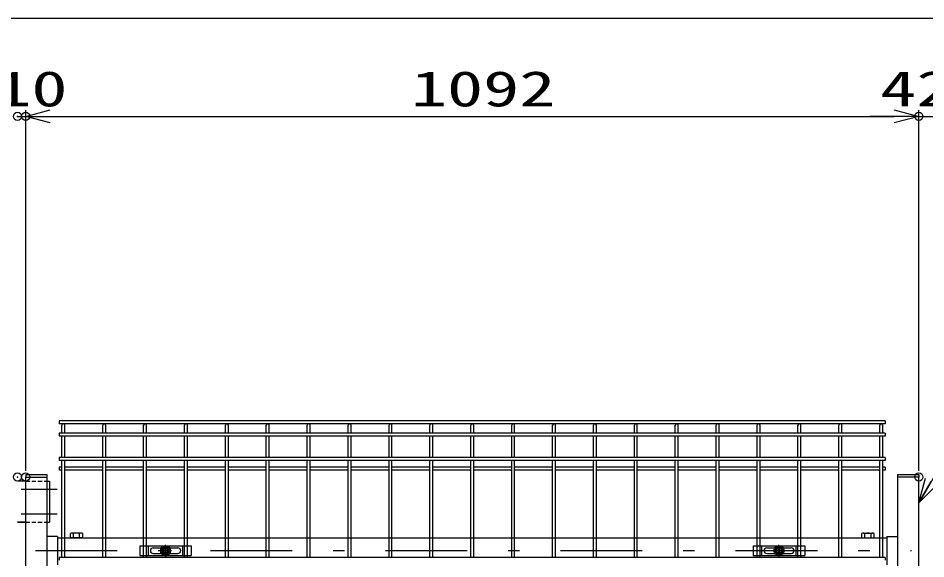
# Model space of a CAD drawing. Units: millimetres, scale not verified. Extents: x -4455 to 4455, y -3150 to 3150.
# Drawn here: x 1530 to 2640, y 60 to 720 of the extents above; entities that cross this region are included whole.
import ezdxf
from ezdxf.enums import TextEntityAlignment as Align

# ---------------------------------------------------------------- set-up
doc = ezdxf.new("R2010")
doc.units = ezdxf.units.MM
doc.header["$LTSCALE"] = 20
doc.header["$PDMODE"] = 32
doc.header["$PDSIZE"] = 10
doc.linetypes.add('USER1', pattern=[10.7, 5, -2.5, 0.7, -2.5])
doc.linetypes.add('USER2', pattern=[0.375, 0.25, -0.125])
for name, color, linetype, lineweight in [('0-0_0', 3, 'USER2', 25), ('0-2_寸法線', 4, 'Continuous', 25), ('0-4_扉横枠', 7, 'Continuous', 25), ('0-6_軸線', 2, 'USER1', 25), ('0-7_扉縦枠', 7, 'Continuous', 25), ('0-8_丁番', 3, 'Continuous', 25), ('0-C_NER', 30, 'Continuous', 25), ('1-5_固定金具', 41, 'Continuous', 25)]:
    doc.layers.add(name, color=color, linetype=linetype, lineweight=lineweight)
doc.layers.add('0-3_DEFPOINTS', color=7, linetype='Continuous')
doc.styles.add('ＭＳ ゴシック', font='')
doc.styles.get('ＭＳ ゴシック').set_extended_font_data('MS Gothic')

# ---------------------------------------------------------------- blocks, each defined once
blk = doc.blocks.new('_Open30')
at = {"layer": '0-0_0', "color": 4, "linetype": 'Continuous'}
blk.add_line((0, 0), (-20, 0), dxfattribs=at)
blk.add_lwpolyline([(-20, 5.36), (0, 0), (-20, -5.36)], dxfattribs=at)
blk = doc.blocks.new('A$Cbe1bfa43')
at = {"layer": '1-5_固定金具'}
for p, q in [((0, 0), (1260, 0)), ((210, -240), (210, 0)), ((630, -80), (630, 22.9)), ((1050, -240), (1050, 0)), ((1260, 0), (1260, -240)), ((260, -120), (260.2, -120)), ((330, -50), (930, -50)), ((330, -190), (930, -190)), ((590, -120), (487.1, -120)), ((590, -120), (550, -120)), ((585.5, -112.8), (622.8, -112.8)), ((585.5, -127.2), (585.5, -112.8)), ((585.5, -112.8), (622.8, -112.8)), ((585.5, -127.2), (585.5, -112.8)), ((585.5, -112.8), (622.8, -112.8)), ((585.5, -127.2), (585.5, -112.8)), ((622.8, -127.2), (585.5, -127.2)), ((622.8, -127.2), (585.5, -127.2)), ((610, -120), (650, -120)), ((610, -120), (650, -120)), ((622.8, -112.8), (622.8, -75.5)), ((622.8, -112.8), (622.8, -75.5)), ((622.8, -112.8), (622.8, -75.5)), ((622.8, -112.8), (622.8, -75.5)), ((622.8, -112.8), (622.8, -75.5)), ((622.8, -112.8), (622.8, -75.5)), ((622.8, -75.5), (637.2, -75.5)), ((622.8, -75.5), (637.2, -75.5)), ((622.8, -75.5), (637.2, -75.5)), ((622.8, -75.5), (637.2, -75.5)), ((622.8, -75.5), (637.2, -75.5)), ((622.8, -75.5), (637.2, -75.5)), ((622.8, -164.5), (622.8, -127.2)), ((622.8, -164.5), (622.8, -127.2)), ((637.2, -164.5), (622.8, -164.5)), ((637.2, -164.5), (622.8, -164.5)), ((637.2, -164.5), (622.8, -164.5)), ((637.2, -164.5), (622.8, -164.5)), ((637.2, -164.5), (622.8, -164.5)), ((637.2, -164.5), (622.8, -164.5)), ((630, -80), (630, -40)), ((630, -140), (630, -100)), ((630, -140), (630, -100)), ((630, -160), (630, -200)), ((630, -160), (630, -262.9)), ((637.2, -75.5), (637.2, -112.8)), ((637.2, -75.5), (637.2, -112.8)), ((637.2, -75.5), (637.2, -112.8)), ((637.2, -75.5), (637.2, -112.8)), ((637.2, -75.5), (637.2, -112.8)), ((637.2, -112.8), (674.5, -112.8)), ((637.2, -112.8), (674.5, -112.8)), ((637.2, -112.8), (674.5, -112.8)), ((637.2, -127.2), (637.2, -164.5)), ((674.5, -127.2), (637.2, -127.2)), ((637.2, -127.2), (637.2, -164.5)), ((674.5, -127.2), (637.2, -127.2)), ((637.2, -127.2), (637.2, -164.5)), ((674.5, -127.2), (637.2, -127.2)), ((670, -120), (710, -120)), ((670, -120), (772.9, -120)), ((674.5, -112.8), (674.5, -127.2)), ((674.5, -112.8), (674.5, -127.2)), ((674.5, -112.8), (674.5, -127.2)), ((1004, -120), (1004.2, -120))]:
    blk.add_line(p, q, dxfattribs=at)
for points in [[(0, 0), (0, -240), (1260, -240)], [(585.5, -127.2), (585.5, -112.8), (622.8, -112.8)], [(585.5, -127.2), (585.5, -112.8), (622.8, -112.8)], [(585.5, -127.2), (585.5, -112.8), (622.8, -112.8)], [(622.8, -164.5), (622.8, -127.2), (585.5, -127.2)], [(622.8, -164.5), (622.8, -127.2), (585.5, -127.2)], [(622.8, -164.5), (622.8, -127.2), (585.5, -127.2)], [(622.8, -164.5), (622.8, -127.2), (585.5, -127.2)], [(637.2, -75.5), (637.2, -112.8), (674.5, -112.8), (674.5, -127.2)], [(637.2, -112.8), (674.5, -112.8), (674.5, -127.2)], [(637.2, -112.8), (674.5, -112.8), (674.5, -127.2)], [(674.5, -127.2), (637.2, -127.2), (637.2, -164.5)], [(674.5, -127.2), (637.2, -127.2), (637.2, -164.5)], [(674.5, -127.2), (637.2, -127.2), (637.2, -164.5)]]:
    blk.add_lwpolyline(points, dxfattribs=at)
for radius in [122.9, 122.9, 122.9, 122.9, 122.9, 122.9, 91.9, 91.9, 91.9, 91.9, 91.9, 91.9, 60]:
    blk.add_circle((630, -120), radius, dxfattribs=at)
for centre, start, end in [((330, -120), 90, 180), ((330, -120), 180, 270), ((930, -120), 0, 90), ((930, -120), 270, 0)]:
    blk.add_arc(centre, 70, start, end, dxfattribs=at)

msp = doc.modelspace()

# ---------------------------------------------------------------- linework, layer by layer
at = {"layer": '0-2_寸法線'}
for p, q in [((394.02, 720.47), (2674.02, 720.47)), ((1529.02, 600.47), (1539.02, 600.47)), ((1539.02, 167.26), (1539.02, 607.97)), ((1539.02, 167.26), (1539.02, 607.97)), ((1569.02, 600.47), (2601.02, 600.47)), ((1569.02, 600.47), (1599.02, 600.47)), ((2601.02, 600.47), (2571.02, 600.47)), ((2631.02, 167.26), (2631.02, 607.97)), ((2631.02, 167.26), (2631.02, 607.97)), ((2631.02, 600.47), (2673.77, 600.47))]:
    msp.add_line(p, q, dxfattribs=at)
msp.add_lwpolyline([(3451.46, 583.83), (2893.25, 583.83), (2632.02, 129.99)], dxfattribs=at)
at = {"layer": '0-3_DEFPOINTS'}
for p in [(1529.02, 600.47), (1539.02, 600.47), (2631.02, 600.47), (1529.02, 159.76), (1539.02, 159.76), (2631.02, 159.76)]:
    msp.add_point(p, dxfattribs=at)
at = {"layer": '0-4_扉横枠'}
for p, q in [((1593.72, 85.26), (1593.72, 90.71)), ((1606.85, 91.26), (1595.59, 91.26)), ((1597.47, 85.26), (1597.47, 90.71)), ((1604.97, 85.26), (1604.97, 90.71)), ((1608.72, 85.26), (1608.72, 90.71)), ((2561.32, 85.26), (2561.32, 90.71)), ((2563.19, 91.26), (2574.45, 91.26)), ((2565.07, 85.26), (2565.07, 90.71)), ((2572.57, 85.26), (2572.57, 90.71)), ((2576.32, 85.26), (2576.32, 90.71)), ((1578.02, 87.21), (1565.02, 87.21)), ((1578.02, 87.21), (1578.02, 52.31)), ((1578.02, 85.26), (2592.02, 85.26)), ((1608.72, 85.26), (1593.72, 85.26)), ((2561.32, 85.26), (2576.32, 85.26)), ((2592.02, 87.21), (2605.02, 87.21)), ((2592.02, 87.21), (2592.02, 52.31))]:
    msp.add_line(p, q, dxfattribs=at)
for centre, radius, start, end in [((1595.59, 87.81), 3.46, 57.13278, 122.86722), ((1601.22, 78.27), 12.99, 73.22135, 106.77865), ((1606.85, 87.81), 3.46, 57.13278, 122.86722), ((2563.19, 87.81), 3.46, 57.13278, 122.86722), ((2568.82, 78.27), 12.99, 73.22135, 106.77865), ((2574.45, 87.81), 3.46, 57.13278, 122.86722)]:
    msp.add_arc(centre, radius, start, end, dxfattribs=at)
at = {"layer": '0-6_軸線'}
for p, q in [((1533.37, 144.76), (1577.57, 144.76)), ((1533.37, 114.76), (1577.57, 114.76)), ((1550.92, 69.76), (2622.12, 69.76))]:
    msp.add_line(p, q, dxfattribs=at)
at = {"layer": '0-7_扉縦枠'}
for p, q in [((1539.02, 162.76), (1539.02, 159.76)), ((1539.02, -951.24), (1539.02, 159.76)), ((1539.02, 159.76), (1565.02, 159.76)), ((1565.02, 159.76), (1565.02, -193.04)), ((2605.02, 162.76), (2605.02, 159.76)), ((2605.02, 159.76), (2605.02, -951.24)), ((2631.02, 159.76), (2605.02, 159.76)), ((2631.02, -951.24), (2631.02, 159.76))]:
    msp.add_line(p, q, dxfattribs=at)
for points in [[(1539.02, 162.76), (1565.02, 162.76), (1565.02, 159.76)], [(2605.02, 162.76), (2631.02, 162.76), (2631.02, 159.76)]]:
    msp.add_lwpolyline(points, dxfattribs=at)
at = {"layer": '0-8_丁番'}
for p, q in [((1539.02, 154.76), (1529.02, 154.76)), ((1539.02, 154.76), (1529.02, 154.76)), ((1565.02, 154.76), (1565.02, 104.76)), ((1565.02, 154.76), (1568.22, 154.76)), ((1568.22, 154.76), (1568.22, 104.76)), ((1539.02, 104.76), (1529.02, 104.76)), ((1529.02, 104.76), (1539.02, 104.76)), ((1565.02, 104.76), (1568.22, 104.76))]:
    msp.add_line(p, q, dxfattribs=at)
at = {"layer": '0-8_丁番', "color": 4, "linetype": 'USER2'}
for p, q in [((1539.02, 154.76), (1552.02, 154.76)), ((1539.02, 154.76), (1565.02, 154.76)), ((1539.02, 104.76), (1552.02, 104.76)), ((1539.02, 104.76), (1565.02, 104.76))]:
    msp.add_line(p, q, dxfattribs=at)
at = {"layer": '0-C_NER'}
for p, q in [((2590.02, 228.36), (1580.02, 228.36)), ((1580.02, 228.36), (1580.02, 224.76)), ((2590.02, 224.76), (1580.02, 224.76)), ((1583.22, 213.46), (1583.22, 222.96)), ((1586.82, 213.46), (1586.82, 222.96)), ((1633.22, 213.46), (1633.22, 222.96)), ((1636.82, 213.46), (1636.82, 222.96)), ((1683.22, 213.46), (1683.22, 222.96)), ((1686.82, 213.46), (1686.82, 222.96)), ((1733.22, 213.46), (1733.22, 222.96)), ((1736.82, 213.46), (1736.82, 222.96)), ((1783.22, 213.46), (1783.22, 222.96)), ((1786.82, 213.46), (1786.82, 222.96)), ((1833.22, 213.46), (1833.22, 222.96)), ((1836.82, 213.46), (1836.82, 222.96)), ((1883.22, 213.46), (1883.22, 222.96)), ((1886.82, 213.46), (1886.82, 222.96)), ((1933.22, 213.46), (1933.22, 222.96)), ((1936.82, 213.46), (1936.82, 222.96)), ((1983.22, 213.46), (1983.22, 222.96)), ((1986.82, 213.46), (1986.82, 222.96)), ((2033.22, 213.46), (2033.22, 222.96)), ((2036.82, 213.46), (2036.82, 222.96)), ((2083.22, 213.46), (2083.22, 222.96)), ((2086.82, 213.46), (2086.82, 222.96)), ((2133.22, 213.46), (2133.22, 222.96)), ((2136.82, 213.46), (2136.82, 222.96)), ((2183.22, 213.46), (2183.22, 222.96)), ((2186.82, 213.46), (2186.82, 222.96)), ((2233.22, 213.46), (2233.22, 222.96)), ((2236.82, 213.46), (2236.82, 222.96)), ((2283.22, 213.46), (2283.22, 222.96)), ((2286.82, 213.46), (2286.82, 222.96)), ((2333.22, 213.46), (2333.22, 222.96)), ((2336.82, 213.46), (2336.82, 222.96)), ((2383.22, 213.46), (2383.22, 222.96)), ((2386.82, 213.46), (2386.82, 222.96)), ((2433.22, 213.46), (2433.22, 222.96)), ((2436.82, 213.46), (2436.82, 222.96)), ((2483.22, 213.46), (2483.22, 222.96)), ((2486.82, 213.46), (2486.82, 222.96)), ((2533.22, 213.46), (2533.22, 222.96)), ((2536.82, 213.46), (2536.82, 222.96)), ((2583.22, 213.46), (2583.22, 222.96)), ((2586.82, 213.46), (2586.82, 222.96)), ((2590.02, 228.36), (2590.02, 224.76)), ((2590.02, 213.46), (1580.02, 213.46)), ((1580.02, 213.46), (1580.02, 209.86)), ((2590.02, 213.46), (2590.02, 209.86)), ((2590.02, 209.86), (1580.02, 209.86)), ((1583.22, 183.66), (1583.22, 209.86)), ((1586.82, 183.66), (1586.82, 209.86)), ((1633.22, 183.66), (1633.22, 209.86)), ((1636.82, 183.66), (1636.82, 209.86)), ((1683.22, 183.66), (1683.22, 209.86)), ((1686.82, 183.66), (1686.82, 209.86)), ((1733.22, 183.66), (1733.22, 209.86)), ((1736.82, 183.66), (1736.82, 209.86)), ((1783.22, 183.66), (1783.22, 209.86)), ((1786.82, 183.66), (1786.82, 209.86)), ((1833.22, 183.66), (1833.22, 209.86)), ((1836.82, 183.66), (1836.82, 209.86)), ((1883.22, 183.66), (1883.22, 209.86)), ((1886.82, 183.66), (1886.82, 209.86)), ((1933.22, 183.66), (1933.22, 209.86)), ((1936.82, 183.66), (1936.82, 209.86)), ((1983.22, 183.66), (1983.22, 209.86)), ((1986.82, 183.66), (1986.82, 209.86)), ((2033.22, 183.66), (2033.22, 209.86)), ((2036.82, 183.66), (2036.82, 209.86)), ((2083.22, 183.66), (2083.22, 209.86)), ((2086.82, 183.66), (2086.82, 209.86)), ((2133.22, 183.66), (2133.22, 209.86)), ((2136.82, 183.66), (2136.82, 209.86)), ((2183.22, 183.66), (2183.22, 209.86)), ((2186.82, 183.66), (2186.82, 209.86)), ((2233.22, 183.66), (2233.22, 209.86)), ((2236.82, 183.66), (2236.82, 209.86)), ((2283.22, 183.66), (2283.22, 209.86)), ((2286.82, 183.66), (2286.82, 209.86)), ((2333.22, 183.66), (2333.22, 209.86)), ((2336.82, 183.66), (2336.82, 209.86)), ((2383.22, 183.66), (2383.22, 209.86)), ((2386.82, 183.66), (2386.82, 209.86)), ((2433.22, 183.66), (2433.22, 209.86)), ((2436.82, 183.66), (2436.82, 209.86)), ((2483.22, 183.66), (2483.22, 209.86)), ((2486.82, 183.66), (2486.82, 209.86)), ((2533.22, 183.66), (2533.22, 209.86)), ((2536.82, 183.66), (2536.82, 209.86)), ((2583.22, 183.66), (2583.22, 209.86)), ((2586.82, 183.66), (2586.82, 209.86)), ((2590.02, 183.66), (1580.02, 183.66)), ((1580.02, 183.66), (1580.02, 180.06)), ((2590.02, 180.06), (1580.02, 180.06)), ((1583.22, 61.56), (1583.22, 180.06)), ((1586.82, 61.56), (1586.82, 180.06)), ((1633.22, 61.56), (1633.22, 180.06)), ((1636.82, 61.56), (1636.82, 180.06)), ((1683.22, 61.56), (1683.22, 180.06)), ((1686.82, 61.56), (1686.82, 180.06)), ((1733.22, 61.56), (1733.22, 180.06)), ((1736.82, 61.56), (1736.82, 180.06)), ((1783.22, 61.56), (1783.22, 180.06)), ((1786.82, 61.56), (1786.82, 180.06)), ((1833.22, 61.56), (1833.22, 180.06)), ((1836.82, 61.56), (1836.82, 180.06)), ((1883.22, 61.56), (1883.22, 180.06)), ((1886.82, 61.56), (1886.82, 180.06)), ((1933.22, 61.56), (1933.22, 180.06)), ((1936.82, 61.56), (1936.82, 180.06)), ((1983.22, 61.56), (1983.22, 180.06)), ((1986.82, 61.56), (1986.82, 180.06)), ((2033.22, 61.56), (2033.22, 180.06)), ((2036.82, 61.56), (2036.82, 180.06)), ((2083.22, 61.56), (2083.22, 180.06)), ((2086.82, 61.56), (2086.82, 180.06)), ((2133.22, 61.56), (2133.22, 180.06)), ((2136.82, 61.56), (2136.82, 180.06)), ((2183.22, 61.56), (2183.22, 180.06)), ((2186.82, 61.56), (2186.82, 180.06)), ((2233.22, 61.56), (2233.22, 180.06)), ((2236.82, 61.56), (2236.82, 180.06)), ((2283.22, 61.56), (2283.22, 180.06)), ((2286.82, 61.56), (2286.82, 180.06)), ((2333.22, 61.56), (2333.22, 180.06)), ((2336.82, 61.56), (2336.82, 180.06)), ((2383.22, 61.56), (2383.22, 180.06)), ((2386.82, 61.56), (2386.82, 180.06)), ((2433.22, 61.56), (2433.22, 180.06)), ((2436.82, 61.56), (2436.82, 180.06)), ((2483.22, 61.56), (2483.22, 180.06)), ((2486.82, 61.56), (2486.82, 180.06)), ((2533.22, 61.56), (2533.22, 180.06)), ((2536.82, 61.56), (2536.82, 180.06)), ((2583.22, 61.56), (2583.22, 180.06)), ((2586.82, 61.56), (2586.82, 180.06)), ((2590.02, 183.66), (2590.02, 180.06)), ((1583.22, 171.8), (1580.02, 171.8)), ((1580.02, 171.8), (1580.02, 168.2)), ((1583.22, 168.2), (1580.02, 168.2)), ((1633.22, 171.8), (1586.82, 171.8)), ((1633.22, 168.2), (1586.82, 168.2)), ((1683.22, 171.8), (1636.82, 171.8)), ((1683.22, 168.2), (1636.82, 168.2)), ((1733.22, 171.8), (1686.82, 171.8)), ((1733.22, 168.2), (1686.82, 168.2)), ((1783.22, 171.8), (1736.82, 171.8)), ((1783.22, 168.2), (1736.82, 168.2)), ((1833.22, 171.8), (1786.82, 171.8)), ((1833.22, 168.2), (1786.82, 168.2)), ((1883.22, 171.8), (1836.82, 171.8)), ((1883.22, 168.2), (1836.82, 168.2)), ((1933.22, 171.8), (1886.82, 171.8)), ((1933.22, 168.2), (1886.82, 168.2)), ((1983.22, 171.8), (1936.82, 171.8)), ((1983.22, 168.2), (1936.82, 168.2)), ((2033.22, 171.8), (1986.82, 171.8)), ((2033.22, 168.2), (1986.82, 168.2)), ((2083.22, 171.8), (2036.82, 171.8)), ((2083.22, 168.2), (2036.82, 168.2)), ((2133.22, 171.8), (2086.82, 171.8)), ((2133.22, 168.2), (2086.82, 168.2)), ((2183.22, 171.8), (2136.82, 171.8)), ((2183.22, 168.2), (2136.82, 168.2)), ((2233.22, 171.8), (2186.82, 171.8)), ((2233.22, 168.2), (2186.82, 168.2)), ((2283.22, 171.8), (2236.82, 171.8)), ((2283.22, 168.2), (2236.82, 168.2)), ((2333.22, 171.8), (2286.82, 171.8)), ((2333.22, 168.2), (2286.82, 168.2)), ((2383.22, 171.8), (2336.82, 171.8)), ((2383.22, 168.2), (2336.82, 168.2)), ((2433.22, 171.8), (2386.82, 171.8)), ((2433.22, 168.2), (2386.82, 168.2)), ((2483.22, 171.8), (2436.82, 171.8)), ((2483.22, 168.2), (2436.82, 168.2)), ((2533.22, 171.8), (2486.82, 171.8)), ((2533.22, 168.2), (2486.82, 168.2)), ((2583.22, 171.8), (2536.82, 171.8)), ((2583.22, 168.2), (2536.82, 168.2)), ((2590.02, 171.8), (2586.82, 171.8)), ((2590.02, 168.2), (2586.82, 168.2)), ((2590.02, 171.8), (2590.02, 168.2)), ((2590.02, 61.56), (2590.02, 57.96))]:
    msp.add_line(p, q, dxfattribs=at)
msp.add_lwpolyline([(2590.02, 61.56), (1580.02, 61.56), (1580.02, 57.96)], dxfattribs=at)
for centre in [(1585.02, 222.96), (1635.02, 222.96), (1685.02, 222.96), (1735.02, 222.96), (1785.02, 222.96), (1835.02, 222.96), (1885.02, 222.96), (1935.02, 222.96), (1985.02, 222.96), (2035.02, 222.96), (2085.02, 222.96), (2135.02, 222.96), (2185.02, 222.96), (2235.02, 222.96), (2285.02, 222.96), (2335.02, 222.96), (2385.02, 222.96), (2435.02, 222.96), (2485.02, 222.96), (2535.02, 222.96), (2585.02, 222.96)]:
    msp.add_arc(centre, 1.8, 0, 180, dxfattribs=at)

# ---------------------------------------------------------------- block references
at = {"layer": '0-2_寸法線', "xscale": 1.5, "yscale": 1.5}
for p, rotation in [((1539.02, 600.47), 180), ((1539.02, 600.47), 180), ((2631.02, 128.26), 239.88646)]:
    msp.add_blockref('_Open30', p, dxfattribs=dict(at, rotation=rotation))
msp.add_blockref('_Open30', (2631.02, 600.47), dxfattribs=at)
msp.add_blockref('_Open30', (2631.02, 600.47), dxfattribs=at)
at = {"layer": '1-5_固定金具', "xscale": 0.05, "yscale": 0.05}
for p in [(1678.52, 75.76), (2428.52, 75.76)]:
    msp.add_blockref('A$Cbe1bfa43', p, dxfattribs=at)

# ---------------------------------------------------------------- texts
at = {"layer": '0-2_寸法線', "color": 2, "style": 'ＭＳ ゴシック', "width": 1.5}
for s, p in [('10', (1501.88, 599.64)), ('1092', (2010.02, 599.64)), ('42.8', (2583.82, 599.64))]:
    msp.add_text(s, height=43.26, dxfattribs=at).set_placement(p, align=Align.BOTTOM_LEFT)

doc.saveas('drawing.dxf')
